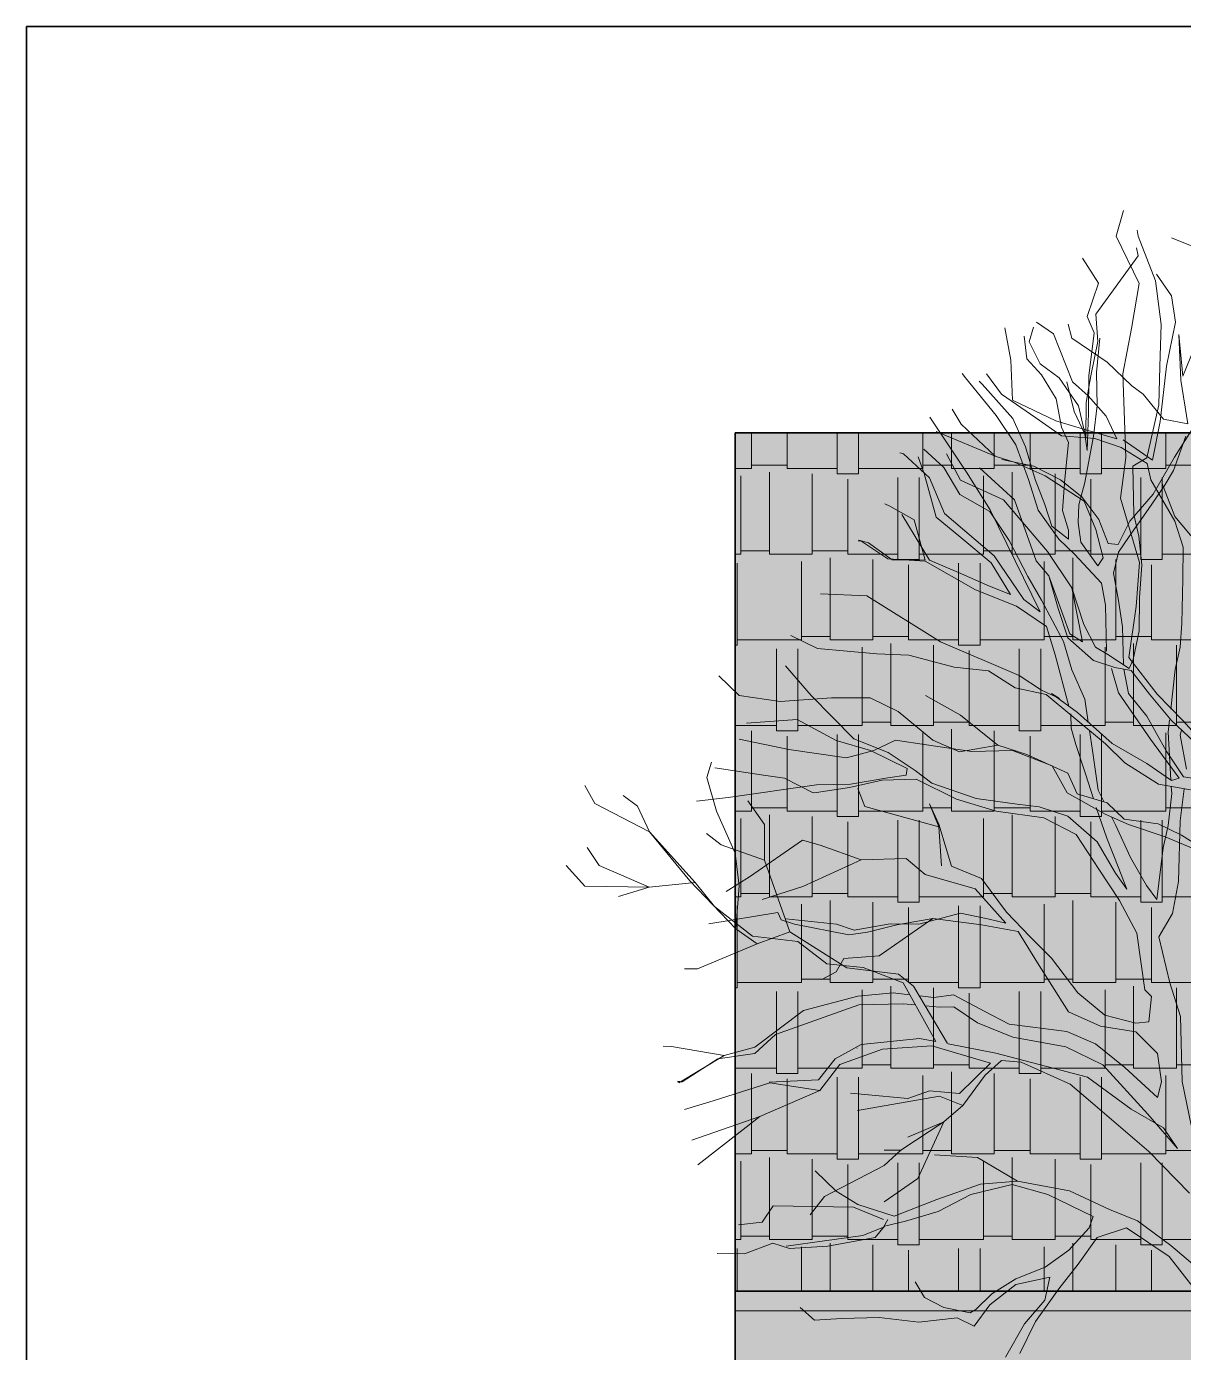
# Model space of a CAD drawing. Header units: millimetres. Extents: x -2481 to 9238, y -476 to 10647.
# Drawn here: x 5184.8 to 5596.3, y 8707.6 to 9179.4 of the extents above; entities that cross this region are included whole.
import ezdxf

# ---------------------------------------------------------------- set-up
doc = ezdxf.new("R2010")
doc.units = ezdxf.units.MM
for name, color, linetype, lineweight in [('A-ELEWACJA CIENKA', 11, 'Continuous', 13), ('A-murowane', 3, 'Continuous', 35), ('A-RYS ELEWACJI', 30, 'Continuous', 35), ('B-materiały', 9, 'Continuous', 0)]:
    doc.layers.add(name, color=color, linetype=linetype, lineweight=lineweight)
doc.layers.add('bowe drewno', color=7, linetype='Continuous', true_color=0x51432a)

# ---------------------------------------------------------------- blocks, each defined once
blk = doc.blocks.new('A$C2EBD462E')
at = {"layer": 'B-materiały'}
for p, q in [((-136.51, 909.16), (-140.27, 896.15)), ((-128.99, 896.15), (-129.54, 899.18)), ((-140.27, 896.15), (-128.55, 872.17)), ((-128.99, 886.11), (-129.99, 890.18)), ((-120.2, 873.5), (-128.99, 896.15)), ((-99.11, 890.16), (-112.1, 895.36)), ((-149.22, 872.21), (-157.32, 885.03)), ((-150.5, 856.54), (-128.99, 886.11)), ((-112.19, 865.88), (-119.73, 876.86)), ((-154.94, 855.31), (-149.22, 872.21)), ((-128.55, 872.17), (-132.44, 849.17)), ((-117.41, 851.22), (-120.2, 873.5)), ((-110.18, 852.52), (-112.19, 865.88)), ((-149.59, 842.6), (-150.5, 856.54)), ((-196.88, 849.62), (-193.68, 833.24)), ((-182.3, 849.97), (-184.41, 842.45)), ((-172.12, 846.52), (-180.65, 852.49)), ((-162.84, 844.35), (-164.6, 851.4)), ((-151.38, 847.02), (-154.94, 855.31)), ((-117.99, 829.98), (-117.41, 851.22)), ((-114.64, 830.06), (-110.18, 852.52)), ((-185.69, 833.87), (-186.98, 845.28)), ((-184.41, 842.45), (-178.92, 831.25)), ((-162.49, 822.16), (-172.12, 846.52)), ((-144.86, 832.1), (-162.84, 844.35)), ((-154.18, 825.16), (-151.38, 847.02)), ((-153.07, 825.19), (-149.59, 842.6)), ((-148.52, 844.3), (-150.32, 826.94)), ((-132.44, 849.17), (-136.89, 826.16)), ((-106.42, 825.1), (-108.43, 846.25)), ((-108.43, 846.25), (-107.42, 822.93)), ((-98.9, 843.27), (-106.42, 825.1)), ((-193.68, 833.24), (-192.93, 812.9)), ((-178.22, 825.68), (-185.69, 833.87)), ((-178.92, 831.25), (-169.24, 824.23)), ((-132.27, 820.13), (-144.86, 832.1)), ((-118.62, 810.41), (-117.99, 829.98)), ((-117.85, 802.05), (-114.64, 830.06)), ((-216.73, 824.16), (-218.46, 826.35)), ((-201.16, 804.99), (-216.73, 824.16)), ((-209.77, 822.48), (-208.27, 821.02)), ((-198.45, 815.88), (-206.06, 826.19)), ((-170.65, 813.58), (-178.22, 825.68)), ((-169.24, 824.23), (-159.39, 809.95)), ((-155.52, 811.72), (-153.07, 825.19)), ((-154.27, 806.17), (-154.18, 825.16)), ((-150.32, 826.94), (-149.9, 810.19)), ((-136.89, 826.16), (-135.27, 783.74)), ((-107.42, 822.93), (-103.85, 800.73)), ((-208.27, 821.02), (-192.75, 803.53)), ((-181.02, 803.82), (-198.45, 815.88)), ((-165.28, 822.09), (-161.55, 807.1)), ((-154.49, 815.1), (-162.49, 822.16)), ((-126.58, 815.8), (-132.27, 820.13)), ((-116.2, 803.21), (-126.58, 815.8)), ((-192.93, 812.9), (-170.93, 802.4)), ((-168.06, 799.12), (-170.65, 813.58)), ((-159.39, 809.95), (-155.63, 793.84)), ((-155.63, 793.84), (-155.52, 811.72)), ((-145.29, 804.72), (-154.49, 815.1)), ((-149.9, 810.19), (-151.74, 794.5)), ((-124.65, 783.45), (-118.62, 810.41)), ((-216.25, 776.29), (-234.98, 804.19)), ((-218.93, 800.64), (-223.59, 808.28)), ((-191.29, 790.16), (-201.16, 804.99)), ((-192.75, 803.53), (-186.24, 789.17)), ((-167.94, 794.65), (-181.02, 803.82)), ((-170.93, 802.4), (-155.73, 797.75)), ((-161.55, 807.1), (-156.23, 795.5)), ((-154.91, 787.16), (-154.27, 806.17)), ((-139.97, 793.12), (-145.29, 804.72)), ((-121.83, 782.4), (-117.85, 802.05)), ((-103.85, 800.73), (-116.2, 803.21)), ((-201.76, 784.31), (-231.67, 796.94)), ((-201.76, 784.31), (-218.93, 800.64)), ((-164.51, 791.39), (-168.06, 799.12)), ((-156.23, 795.5), (-154.91, 787.16)), ((-155.73, 797.75), (-139.97, 793.12)), ((-110.69, 783.8), (-101.02, 799.12)), ((-184.71, 772.45), (-191.29, 790.16)), ((-186.24, 789.17), (-181.36, 772.53)), ((-151.15, 793.4), (-167.94, 794.65)), ((-166.28, 772.91), (-164.51, 791.39)), ((-151.74, 794.5), (-156.18, 770.93)), ((-137.63, 788.71), (-151.15, 793.4)), ((-124.58, 780.66), (-137.63, 788.71)), ((-136.61, 792.64), (-121.83, 782.4)), ((-104.81, 794.56), (-111.08, 777.08)), ((-250.14, 786.12), (-248.35, 785.51)), ((-248.35, 785.51), (-235.06, 773.31)), ((-237.86, 775.58), (-240.8, 784.1)), ((-238.03, 788), (-227.88, 778.63)), ((-226.53, 785.51), (-219.26, 772.22)), ((-191.63, 781.21), (-201.76, 784.31)), ((-198.37, 782.72), (-182.08, 779.21)), ((-135.27, 783.74), (-138.1, 763)), ((-131.81, 779.36), (-124.65, 783.45)), ((-121.39, 765.09), (-110.69, 783.8)), ((-231.71, 753.39), (-237.86, 775.58)), ((-227.88, 778.63), (-219.71, 764.87)), ((-204.22, 757.04), (-216.25, 776.29)), ((-191.93, 762.19), (-209.73, 778.46)), ((-176.37, 774.33), (-191.63, 781.21)), ((-182.08, 779.21), (-168.5, 772.29)), ((-131.19, 754.79), (-131.81, 779.36)), ((-122.69, 772.32), (-124.58, 780.66)), ((-111.08, 777.08), (-115.91, 769.14)), ((-235.06, 773.31), (-227.54, 755.14)), ((-219.26, 772.22), (-197.45, 762.19)), ((-179.85, 756.93), (-184.71, 772.45)), ((-181.36, 772.53), (-176.57, 759.8)), ((-156.5, 761.42), (-176.37, 774.33)), ((-168.5, 772.29), (-157.67, 763.63)), ((-167.55, 756.67), (-166.28, 772.91)), ((-156.18, 770.93), (-159.25, 759.68)), ((-115.91, 769.14), (-123.99, 757.21)), ((-110.44, 751.4), (-122.69, 772.32)), ((-117.07, 770.79), (-110.49, 753.63)), ((-219.71, 764.87), (-204.41, 756.31)), ((-197.45, 762.19), (-175.13, 735.89)), ((-180.88, 731.2), (-191.93, 762.19)), ((-157.67, 763.63), (-149, 752.11)), ((-138.1, 763), (-128.34, 730.28)), ((-133.34, 751.39), (-121.39, 765.09)), ((-255.32, 758.95), (-257.86, 760.14)), ((-242.85, 752), (-255.32, 758.95)), ((-227.54, 755.14), (-202.21, 733.72)), ((-204.41, 756.31), (-194.54, 741.47)), ((-178.89, 705.24), (-204.22, 757.04)), ((-169.42, 742.1), (-179.85, 756.93)), ((-176.57, 759.8), (-172.94, 748.72)), ((-164.51, 746.7), (-167.55, 756.67)), ((-159.25, 759.68), (-159.58, 750.73)), ((-150.55, 747.04), (-156.5, 761.42)), ((-123.99, 757.21), (-133.7, 743.56)), ((-249.06, 754.63), (-235.08, 731.52)), ((-237.31, 731.46), (-242.85, 752)), ((-219.16, 743.09), (-231.71, 753.39)), ((-172.94, 748.72), (-164.4, 742.23)), ((-159.58, 750.73), (-158.21, 740.71)), ((-149, 752.11), (-144.23, 739.94)), ((-139.19, 739.51), (-133.34, 751.39)), ((-128.68, 743.68), (-131.19, 754.79)), ((-110.49, 753.63), (-98.98, 739.96)), ((-106.19, 738.1), (-110.44, 751.4)), ((-270.95, 741.75), (-266.02, 740.24)), ((-203.76, 730.07), (-219.16, 743.09)), ((-194.54, 741.47), (-185.15, 723.27)), ((-161.41, 734.48), (-169.42, 742.1)), ((-164.4, 742.23), (-164.51, 746.7)), ((-146.84, 732.61), (-150.55, 747.04)), ((-133.7, 743.56), (-139.09, 735.6)), ((-127.2, 729.19), (-128.68, 743.68)), ((-269.96, 741.26), (-271.25, 741.33)), ((-256.32, 732.11), (-269.96, 741.26)), ((-266.02, 740.24), (-254.07, 731.6)), ((-175.13, 735.89), (-162.84, 717.45)), ((-158.21, 740.71), (-149.53, 728.64)), ((-144.23, 739.94), (-139.19, 739.51)), ((-139.09, 735.6), (-141.62, 724.92)), ((-106.35, 721.9), (-106.19, 738.1)), ((-237.29, 730.91), (-256.32, 732.11)), ((-254.07, 731.6), (-237.31, 731.46)), ((-211.79, 716.46), (-237.29, 730.91)), ((-235.08, 731.52), (-220.39, 725.18)), ((-193.86, 714.12), (-203.76, 730.07)), ((-202.21, 733.72), (-187.17, 711.48)), ((-174.54, 723.54), (-180.88, 731.2)), ((-147.63, 719.74), (-161.41, 734.48)), ((-149.53, 728.64), (-146.84, 732.61)), ((-128.34, 730.28), (-130.02, 707.9)), ((-128.45, 712.4), (-127.2, 729.19)), ((-220.39, 725.18), (-204.58, 718.32)), ((-185.15, 723.27), (-178.14, 711.16)), ((-174.54, 723.54), (-163.84, 694.13)), ((-169.66, 706.9), (-174.54, 723.54)), ((-141.62, 724.92), (-139.03, 711.02)), ((-106.9, 699.54), (-106.35, 721.9)), ((-190.91, 708.05), (-211.79, 716.46)), ((-204.58, 718.32), (-193.86, 714.12)), ((-162.84, 717.45), (-156.61, 698.85)), ((-157.32, 690.06), (-162.84, 717.45)), ((-145.68, 708.62), (-147.63, 719.74)), ((-290.48, 714.32), (-266.91, 713.38)), ((-266.91, 713.38), (-229.54, 690.06)), ((-175.57, 697.82), (-190.91, 708.05)), ((-187.17, 711.48), (-178.89, 705.24)), ((-178.14, 711.16), (-167, 690.21)), ((-145.09, 685.17), (-145.68, 708.62)), ((-139.03, 711.02), (-137.02, 697.66)), ((-130.02, 707.9), (-133.84, 682.1)), ((-128.59, 695.64), (-128.45, 712.4)), ((-164.81, 691.94), (-169.66, 706.9)), ((-171.3, 683.4), (-175.57, 697.82)), ((-156.61, 698.85), (-150.73, 687.27)), ((-137.02, 697.66), (-136.54, 678.36)), ((-131.58, 681.04), (-128.59, 695.64)), ((-107.71, 687.23), (-106.9, 699.54)), ((-292.05, 686.52), (-305.5, 693.22)), ((-229.54, 690.06), (-189.47, 672.89)), ((-167, 690.21), (-162.73, 675.79)), ((-151.68, 680.54), (-164.81, 691.94)), ((-163.84, 694.13), (-157.32, 690.06)), ((-261.82, 683.92), (-292.05, 686.52)), ((-245.6, 683.21), (-261.82, 683.92)), ((-222.54, 677.09), (-245.6, 683.21)), ((-164.33, 657.33), (-171.3, 683.4)), ((-150.73, 687.27), (-144.49, 683.51)), ((-144.49, 683.51), (-133.7, 676.52)), ((-133.84, 682.1), (-119.41, 663.47)), ((-133.7, 676.52), (-131.58, 681.04)), ((-110.22, 675.99), (-107.71, 687.23)), ((-308.28, 677.86), (-295.24, 662.67)), ((-205.18, 675.29), (-222.54, 677.09)), ((-191.55, 666.69), (-205.18, 675.29)), ((-162.73, 675.79), (-156.21, 660.87)), ((-140.97, 676.9), (-151.68, 680.54)), ((-138.98, 664.1), (-142.56, 676.44)), ((-132.56, 675.43), (-140.97, 676.9)), ((-136.42, 676.1), (-133.94, 663.66)), ((-123.32, 663.37), (-132.56, 675.43)), ((-112.51, 655.82), (-110.22, 675.99)), ((-342.13, 672.7), (-331.85, 662.67)), ((-189.47, 672.89), (-178.11, 665.35)), ((-331.85, 662.67), (-311.04, 659.69)), ((-311.04, 659.69), (-284.96, 661.59)), ((-295.24, 662.67), (-273.58, 640.61)), ((-284.96, 661.59), (-265.16, 661.49)), ((-265.16, 661.49), (-251.03, 654.59)), ((-237.07, 662.67), (-219.26, 652.64)), ((-175.82, 663.17), (-191.55, 666.69)), ((-178.11, 665.35), (-169.07, 661.11)), ((-162.7, 652.33), (-175.82, 663.17)), ((-169.07, 661.11), (-173.05, 663.8)), ((-173.05, 663.8), (-159.95, 654.07)), ((-156.21, 660.87), (-154.42, 649.15)), ((-122.74, 640.48), (-138.98, 664.1)), ((-133.94, 663.66), (-124.71, 652.16)), ((-112.37, 650.24), (-123.32, 663.37)), ((-119.41, 663.47), (-106.22, 649.83)), ((-251.03, 654.59), (-233.34, 639.95)), ((-159.95, 654.07), (-142.24, 638.32)), ((-302.32, 650.51), (-328.09, 648.57)), ((-282.5, 639.83), (-302.32, 650.51)), ((-219.26, 652.64), (-200.32, 637.42)), ((-163.11, 646.17), (-163.29, 653.43)), ((-145.59, 638.23), (-162.7, 652.33)), ((-124.71, 652.16), (-114.77, 634.54)), ((-113.89, 644.06), (-113.16, 650.33)), ((-100.36, 638.81), (-112.37, 650.24)), ((-106.22, 649.83), (-90.12, 631.8)), ((-306.53, 635.28), (-331.85, 640.44)), ((-273.58, 640.61), (-256.09, 633.79)), ((-160.66, 637.86), (-163.11, 646.17)), ((-153.78, 644.98), (-152.21, 634.72)), ((-108.28, 620.73), (-122.74, 640.48)), ((-113.17, 632.11), (-113.89, 644.06)), ((-107.04, 645.17), (-107.71, 642.53)), ((-107.71, 642.53), (-104.49, 625.3)), ((-277.25, 631.03), (-306.53, 635.28)), ((-265.05, 634.68), (-282.5, 639.83)), ((-263.38, 634.72), (-277.25, 631.03)), ((-246.39, 625.65), (-265.05, 634.68)), ((-252.34, 640.03), (-263.38, 634.72)), ((-256.09, 633.79), (-242.45, 624.63)), ((-236.63, 637.63), (-252.34, 640.03)), ((-213.65, 634.29), (-236.63, 637.63)), ((-233.34, 639.95), (-219.79, 634.14)), ((-219.79, 634.14), (-200.32, 637.42)), ((-192.99, 634.81), (-213.65, 634.29)), ((-200.32, 637.42), (-185.68, 632.76)), ((-172.68, 626.94), (-192.99, 634.81)), ((-155.82, 622.89), (-160.66, 637.86)), ((-152.21, 634.72), (-149.47, 614.67)), ((-135.85, 628.42), (-145.59, 638.23)), ((-142.24, 638.32), (-124.67, 628.14)), ((-114.77, 634.54), (-106.06, 621.35)), ((-345.77, 628.91), (-348.28, 621.05)), ((-185.68, 632.76), (-164.77, 623.23)), ((-165.07, 613.17), (-172.68, 626.94)), ((-118.82, 617.68), (-135.85, 628.42)), ((-124.67, 628.14), (-112.16, 619.52)), ((-112.41, 619.69), (-113.17, 632.11)), ((-348.28, 621.05), (-343.26, 603.97)), ((-319.48, 622.15), (-344.16, 626)), ((-308.83, 620.74), (-319.48, 622.15)), ((-294.12, 613.28), (-308.83, 620.74)), ((-275.24, 617.67), (-256.33, 620.94)), ((-241.78, 620.18), (-259.09, 619.75)), ((-256.33, 620.94), (-246.86, 622.29)), ((-246.86, 622.29), (-246.39, 625.65)), ((-242.45, 624.63), (-233.91, 618.14)), ((-221.42, 610.08), (-241.78, 620.18)), ((-164.77, 623.23), (-160.04, 612.73)), ((-151.79, 610.21), (-155.82, 622.89)), ((-112.16, 619.52), (-108.28, 620.73)), ((-106.06, 621.35), (-99.34, 620.4)), ((-410.22, 616.98), (-405.2, 607.76)), ((-337.37, 610.88), (-292.55, 617.23)), ((-292.45, 613.33), (-294.12, 613.28)), ((-292.55, 617.23), (-275.24, 617.67)), ((-275.76, 615.98), (-292.45, 613.33)), ((-259.09, 619.75), (-275.76, 615.98)), ((-267.91, 606.27), (-271.42, 615.49)), ((-233.91, 618.14), (-211.37, 610.33)), ((-149.47, 614.67), (-146.42, 608.57)), ((-102.55, 614.73), (-118.82, 617.68)), ((-111.99, 612.82), (-112.22, 616.48)), ((-105.72, 615.31), (-107.74, 598.96)), ((-405.2, 607.76), (-377.37, 593.39)), ((-383.38, 606.41), (-390.66, 611.83)), ((-353.42, 608.98), (-337.37, 610.88)), ((-327.47, 609.12), (-318.94, 597.19)), ((-230.3, 595.96), (-235.06, 607.62)), ((-235.06, 607.62), (-230.3, 597.32)), ((-201.15, 603.88), (-221.42, 610.08)), ((-211.37, 610.33), (-190.63, 607.5)), ((-190.63, 607.5), (-179.42, 606.1)), ((-145.81, 602.48), (-165.07, 613.17)), ((-160.04, 612.73), (-144.84, 608.09)), ((-144.84, 608.09), (-136.25, 599.92)), ((-113.82, 596.57), (-111.99, 612.82)), ((-377.37, 593.39), (-383.38, 606.41)), ((-343.26, 603.97), (-333.9, 582.62)), ((-230.3, 595.96), (-267.91, 606.27)), ((-177.05, 600.58), (-201.15, 603.88)), ((-179.42, 606.1), (-164.78, 601.44)), ((-160.63, 592.05), (-177.05, 600.58)), ((-164.78, 601.44), (-149.93, 588.41)), ((-144.95, 590.21), (-150.36, 605.71)), ((-133.95, 597.19), (-145.81, 602.48)), ((-142.68, 601.08), (-140.65, 597.02)), ((-136.25, 599.92), (-118.87, 597.56)), ((-354.2, 567.59), (-377.37, 593.39)), ((-377.37, 593.39), (-356.8, 568.44)), ((-318.94, 597.19), (-318.94, 579.02)), ((-230.3, 597.32), (-223.92, 575.94)), ((-229.04, 576.17), (-230.3, 595.96)), ((-140.65, 597.02), (-132.97, 580.45)), ((-115.36, 590.95), (-133.95, 597.19)), ((-118.87, 597.56), (-107, 591.72)), ((-116.33, 585.34), (-113.82, 596.57)), ((-107.74, 598.96), (-108.64, 568.21)), ((-341.01, 586.88), (-348.43, 592.64)), ((-318.94, 579.02), (-341.01, 586.88)), ((-299.66, 589.12), (-326.57, 570.57)), ((-290.66, 586.56), (-299.66, 589.12)), ((-269.81, 579.26), (-290.66, 586.56)), ((-149.02, 574.46), (-160.63, 592.05)), ((-149.93, 588.41), (-140.59, 572.44)), ((-138.97, 574.71), (-144.95, 590.21)), ((-96.72, 583.03), (-115.36, 590.95)), ((-107, 591.72), (-89.4, 580.43)), ((-402.94, 576.31), (-408.96, 585.53)), ((-333.9, 582.62), (-331.81, 565.91)), ((-246.92, 579.83), (-269.81, 579.26)), ((-237.22, 571.69), (-246.92, 579.83)), ((-132.97, 580.45), (-124.79, 566.13)), ((-119.58, 559), (-116.33, 585.34)), ((-410.22, 565.73), (-419.74, 576.31)), ((-377.6, 565.32), (-402.94, 576.31)), ((-318.94, 579.02), (-306.08, 542.54)), ((-269.81, 579.26), (-299.5, 565.59)), ((-223.92, 575.94), (-208.67, 569.62)), ((-138.57, 558.52), (-149.02, 574.46)), ((-134.8, 564.2), (-138.97, 574.71)), ((-354.2, 567.59), (-377.6, 565.32)), ((-356.8, 568.44), (-333.5, 544.08)), ((-344.4, 555.54), (-354.2, 567.59)), ((-326.57, 570.57), (-338.37, 563.15)), ((-211.9, 564.51), (-237.22, 571.69)), ((-208.67, 569.62), (-195.96, 552.62)), ((-140.59, 572.44), (-134.8, 564.2)), ((-124.79, 566.13), (-119.58, 559)), ((-108.64, 568.21), (-111.59, 551.94)), ((-377.6, 565.32), (-410.22, 565.73)), ((-393.16, 560.58), (-377.6, 565.32)), ((-331.81, 565.91), (-333.5, 544.08)), ((-299.5, 565.59), (-320.07, 559.09)), ((-196.38, 547.02), (-211.9, 564.51)), ((-325.02, 540.38), (-344.4, 555.54)), ((-129.77, 541.98), (-138.57, 558.52)), ((-312.15, 552.5), (-347.2, 546.59)), ((-310.38, 548.63), (-312.15, 552.5)), ((-303.63, 546.57), (-310.38, 548.63)), ((-308.16, 549.25), (-282.4, 546.54)), ((-276.12, 541.11), (-303.63, 546.57)), ((-282.4, 546.54), (-273.38, 543.42)), ((-273.38, 543.42), (-255.03, 546.67)), ((-251.66, 546.19), (-266.65, 542.47)), ((-233.31, 549.45), (-260.64, 530.34)), ((-255.03, 546.67), (-240.5, 546.47)), ((-233.31, 549.45), (-251.66, 546.19)), ((-240.5, 546.47), (-219.41, 552.03)), ((-208.65, 546.15), (-233.31, 549.45)), ((-219.41, 552.03), (-204.81, 549.04)), ((-190.12, 542.71), (-208.65, 546.15)), ((-204.81, 549.04), (-196.38, 547.02)), ((-195.96, 552.62), (-183.91, 540.07)), ((-111.59, 551.94), (-118.55, 540.03)), ((-333.5, 544.08), (-322.69, 536.53)), ((-302.05, 537.61), (-325.02, 540.38)), ((-322.69, 536.53), (-306.08, 542.54)), ((-306.08, 542.54), (-290.76, 532.86)), ((-266.65, 542.47), (-276.12, 541.11)), ((-180.23, 526.75), (-190.12, 542.71)), ((-183.91, 540.07), (-173.03, 529.17)), ((-125.7, 513.04), (-129.77, 541.98)), ((-118.55, 540.03), (-112.94, 516.71)), ((-322.69, 536.53), (-353.04, 523.7)), ((-287.24, 526.25), (-302.05, 537.61)), ((-290.76, 532.86), (-277.14, 524.27)), ((-268.76, 524.48), (-287.24, 526.25)), ((-278.69, 528.99), (-282.45, 522.21)), ((-260.64, 530.34), (-278.69, 528.99)), ((-164.52, 502.01), (-180.23, 526.75)), ((-173.03, 529.17), (-159.74, 511.63)), ((-353.04, 523.7), (-359.53, 523.7)), ((-282.45, 522.21), (-289.72, 518.41)), ((-277.14, 524.27), (-250.8, 521.02)), ((-248.45, 516.61), (-268.76, 524.48)), ((-250.8, 521.02), (-243.21, 515.02)), ((-245.11, 510.58), (-248.45, 516.61)), ((-243.21, 515.02), (-225.88, 485.9)), ((-122.26, 509.77), (-125.7, 513.04)), ((-112.94, 516.71), (-107.48, 499.53)), ((-271, 505.49), (-313.39, 490.46)), ((-299.17, 502.55), (-271.42, 509.95)), ((-271.42, 509.95), (-253.59, 511.51)), ((-248.42, 506.05), (-271, 505.49)), ((-253.59, 511.51), (-245.11, 510.58)), ((-242.27, 505.46), (-248.42, 506.05)), ((-231.92, 486.81), (-245.11, 510.58)), ((-240.25, 510.05), (-232.86, 509.24)), ((-232.86, 509.24), (-222.84, 510.6)), ((-222.84, 510.6), (-206.98, 502.06)), ((-159.74, 511.63), (-146.05, 500.24)), ((-123.62, 496.89), (-122.26, 509.77)), ((-323.85, 484.05), (-299.17, 502.55)), ((-229.94, 504.28), (-237.07, 504.96)), ((-222.68, 504.46), (-229.94, 504.28)), ((-210.75, 496.38), (-222.68, 504.46)), ((-206.98, 502.06), (-194.53, 495.67)), ((-148.14, 494.6), (-164.52, 502.01)), ((-146.05, 500.24), (-130.3, 496.16)), ((-107.48, 499.53), (-106.66, 466.59)), ((-192.69, 489.01), (-210.75, 496.38)), ((-194.53, 495.67), (-165.39, 491.93)), ((-130.19, 491.7), (-148.14, 494.6)), ((-130.3, 496.16), (-123.62, 496.89)), ((-313.39, 490.46), (-323.76, 480.7)), ((-269.75, 485.27), (-283.05, 478.1)), ((-269.75, 485.27), (-240.16, 488.38)), ((-240.16, 488.38), (-231.92, 486.81)), ((-225.64, 485.61), (-201.43, 480.97)), ((-165.75, 484.1), (-192.69, 489.01)), ((-165.39, 491.93), (-150.71, 485.6)), ((-150.71, 485.6), (-135.88, 473.68)), ((-119.3, 480.8), (-130.19, 491.7)), ((-370.44, 484.43), (-366.21, 484.24)), ((-366.21, 484.24), (-339.38, 479.75)), ((-362.49, 465.77), (-339.38, 479.75)), ((-323.76, 480.7), (-342.69, 477.99)), ((-339.38, 479.75), (-323.85, 484.05)), ((-259.01, 482.88), (-280.61, 475.08)), ((-271.97, 483.48), (-271.92, 483.43)), ((-233.92, 484.63), (-259.01, 482.88)), ((-204.09, 475.88), (-233.92, 484.63)), ((-201.43, 480.97), (-172.19, 473.33)), ((-147.09, 475.07), (-165.75, 484.1)), ((-117.26, 466.32), (-119.3, 480.8)), ((-342.69, 477.99), (-360.83, 466.37)), ((-283.05, 478.1), (-291.42, 467.41)), ((-280.61, 475.08), (-290.89, 461.97)), ((-219.91, 460.4), (-204.09, 475.88)), ((-198.54, 477.14), (-206.73, 469.67)), ((-188.46, 476.27), (-198.54, 477.14)), ((-163.6, 465.16), (-188.46, 476.27)), ((-172.19, 473.33), (-154.75, 468.74)), ((-124.12, 449.95), (-147.09, 475.07)), ((-135.88, 473.68), (-119.3, 458.45)), ((-360.83, 466.37), (-363.16, 466.76)), ((-360.83, 466.37), (-363.01, 466.13)), ((-316.13, 465.81), (-344.95, 456.71)), ((-291.42, 467.41), (-316.55, 466.26)), ((-290.89, 461.97), (-316.13, 465.81)), ((-206.73, 469.67), (-218.08, 454.3)), ((-152.18, 455.39), (-163.6, 465.16)), ((-154.75, 468.74), (-132.56, 452.53)), ((-119.3, 458.45), (-117.26, 466.32)), ((-106.66, 466.59), (-102.19, 444.35)), ((-290.89, 461.97), (-321.32, 448.72)), ((-275.18, 460.65), (-260.64, 459.3)), ((-229.93, 459.03), (-271.64, 451.84)), ((-260.64, 459.3), (-246.09, 457.94)), ((-246.09, 457.94), (-235.02, 461.7)), ((-235.02, 461.7), (-219.91, 460.4)), ((-218.08, 454.3), (-229.93, 459.03)), ((-344.95, 456.71), (-359.6, 452.21)), ((-218.08, 454.3), (-227.79, 446.01)), ((-123.64, 430.97), (-152.18, 455.39)), ((-132.56, 452.53), (-116.12, 442.89)), ((-321.32, 448.72), (-355.81, 436.74)), ((-321.32, 448.72), (-352.72, 424.1)), ((-227.79, 446.01), (-249.6, 431.64)), ((-227.79, 446.01), (-246.09, 438.15)), ((-241.08, 417.27), (-227.79, 446.01)), ((-109.15, 432.45), (-124.12, 449.95)), ((-116.12, 442.89), (-109.15, 432.45)), ((-249.6, 431.64), (-258.13, 423.77)), ((-249.6, 431.64), (-258.13, 431.64)), ((-232.55, 429.2), (-210.74, 427.84)), ((-210.74, 427.84), (-190.3, 415.89)), ((-103, 409.7), (-123.64, 430.97)), ((-293.24, 421.06), (-282.45, 410.76)), ((-258.13, 423.77), (-288.47, 408.05)), ((-258.13, 405.33), (-241.08, 417.27)), ((-231.4, 406.48), (-209.25, 414.3)), ((-193.05, 414.15), (-214.15, 409.15)), ((-209.25, 414.3), (-190.3, 415.89)), ((-175.04, 409.01), (-193.05, 414.15)), ((-190.3, 415.89), (-163.92, 410.97)), ((-288.47, 408.05), (-295.74, 398.83)), ((-282.45, 410.76), (-271.42, 403.98)), ((-252.98, 398.12), (-231.4, 406.48)), ((-214.15, 409.15), (-230.69, 400.36)), ((-151.86, 397.86), (-175.04, 409.01)), ((-163.92, 410.97), (-143.57, 401.42)), ((-314.56, 403.28), (-320.07, 395.03)), ((-273.76, 402.63), (-314.56, 403.28)), ((-258.52, 396.31), (-273.76, 402.63)), ((-271.42, 403.98), (-252.98, 398.12)), ((-230.69, 400.36), (-247.33, 395.47)), ((-153.95, 392.22), (-151.86, 397.86)), ((-143.57, 401.42), (-129.46, 395.63)), ((-320.07, 395.03), (-332.1, 393.67)), ((-268.93, 388.22), (-258.42, 392.4)), ((-257.88, 392.97), (-262.76, 387.26)), ((-258.42, 392.4), (-256.29, 396.36)), ((-247.33, 395.47), (-257.88, 392.97)), ((-164.28, 380.79), (-153.95, 392.22)), ((-134.96, 392.14), (-149.92, 387.29)), ((-113.37, 377.6), (-134.96, 392.14)), ((-129.46, 395.63), (-112.39, 383.21)), ((-314.64, 384.29), (-329.03, 378.9)), ((-306.2, 381.7), (-314.64, 384.29)), ((-307.9, 382.78), (-268.93, 388.22)), ((-262.76, 387.26), (-286.67, 382.75)), ((-149.92, 387.29), (-159.63, 373.64)), ((-329.03, 378.9), (-343.01, 379.11)), ((-286.67, 382.75), (-306.2, 381.7)), ((-176.35, 372.11), (-164.28, 380.79)), ((-100.09, 360.61), (-113.37, 377.6)), ((-112.39, 383.21), (-94.69, 368.01)), ((-191.29, 366.15), (-176.35, 372.11)), ((-159.63, 373.64), (-169.38, 361.11)), ((-242.33, 364.66), (-237.57, 356.8)), ((-203.39, 358.58), (-191.29, 366.15)), ((-174, 367.14), (-191.22, 363.36)), ((-176.49, 355.35), (-174, 367.14)), ((-211.57, 350.56), (-203.39, 358.58)), ((-191.22, 363.36), (-204.37, 352.97)), ((-169.38, 361.11), (-181.25, 344.61)), ((-293.55, 345.15), (-300.76, 351.64)), ((-237.57, 356.8), (-227.79, 351.64)), ((-227.79, 351.64), (-214.5, 348.93)), ((-214.5, 348.93), (-211.57, 350.56)), ((-204.37, 352.97), (-212.47, 342.15)), ((-186.81, 343.36), (-176.49, 355.35)), ((-279.61, 346.06), (-293.55, 345.15)), ((-260.63, 346.53), (-279.61, 346.06)), ((-240.46, 344.25), (-260.63, 346.53)), ((-220.96, 346.41), (-240.46, 344.25)), ((-212.47, 342.15), (-220.96, 346.41)), ((-181.25, 344.61), (-189.22, 328.21)), ((-196.44, 326.35), (-186.81, 343.36))]:
    blk.add_line(p, q, dxfattribs=at)

msp = doc.modelspace()

# ---------------------------------------------------------------- hatches: boundary and pattern name
at = {"layer": 'A-ELEWACJA CIENKA'}
h = msp.add_hatch(dxfattribs=at)
h.set_pattern_fill('AR-RSHKE', color=256, scale=0.1)
h.set_pattern_definition([(0, (1713.865, 0), (64.77, 30.48), [15.24, -12.7, 17.78, -7.62, 22.86, -10.16]), (0, (1729.105, 1.27), (64.77, 30.48), [12.7, -48.26, 10.16, -15.24]), (0, (1759.585, -1.905), (64.77, 30.48), [7.62, -78.74]), (90, (1713.865, 0), (-21.59, 30.48), [29.21, -92.71]), (90, (1729.105, 0), (-21.59, 30.48), [28.575, -93.345]), (90, (1741.805, 0), (-21.59, 30.48), [26.67, -95.25]), (90, (1759.585, -1.905), (-21.59, 30.48), [29.21, -92.71]), (90, (1767.205, -1.905), (-21.59, 30.48), [29.21, -92.71]), (90, (1790.065, 0), (-21.59, 30.48), [27.94, -93.98])])
h.paths.add_polyline_path([(5436.8, 9034.86), (5436.8, 8729.5), (6397.51, 8729.5), (6397.51, 9034.86)])
h.paths.add_polyline_path([(5917.15, 8971.91), (6069.12, 8819.94), (6069.12, 8760.95), (5765.18, 8760.95), (5765.18, 8819.94)], flags=16)
h.paths.add_polyline_path([(5917.15, 8935.14), (6039.12, 8813.17), (6039.12, 8763.95), (5795.18, 8763.95), (5795.18, 8813.17)], flags=0)
h.paths.add_polyline_path([(5682.67, 8852.5), (5682.67, 8769.5), (5610.8, 8769.5), (5610.8, 8852.5)], flags=16)
h.paths.add_polyline_path([(5817.05, 8825.14), (5910.15, 8825.14), (5910.15, 8770.95), (5924.15, 8770.95), (5924.15, 8825.14), (6017.25, 8825.14), (6032.12, 8810.27), (6032.12, 8770.95), (5802.18, 8770.95), (5802.18, 8810.27)], flags=0)
h.paths.add_polyline_path([(5910.15, 8918.24), (5910.15, 8839.14), (5831.05, 8839.14)], flags=0)
h.paths.add_polyline_path([(5924.15, 8918.24), (6003.25, 8839.14), (5924.15, 8839.14)], flags=0)
h.paths.add_polyline_path([(6145.65, 8852.5), (6223.65, 8852.5), (6223.65, 8769.5), (6145.65, 8769.5)], flags=16)
at = {"layer": 'A-ELEWACJA CIENKA', "true_color": 0xffffff}
h = msp.add_hatch(color=7, dxfattribs=at)
h.dxf.hatch_style = 1
h.paths.add_polyline_path([(5436.8, 9034.86), (6397.51, 9034.86), (6397.51, 8699.8), (6342.15, 8699.8), (6342.15, 8413.95), (6332.15, 8413.95), (6332.15, 8383.95), (5502.15, 8383.95), (5502.15, 8413.95), (5492.15, 8413.95), (5492.15, 8699.8), (5436.8, 8699.8)])
at = {"layer": 'bowe drewno', "transparency": 33554636}
h = msp.add_hatch(color=256, dxfattribs=at)
h.dxf.hatch_style = 1
h.paths.add_polyline_path([(5436.8, 9034.86), (5436.8, 8729.5), (6397.51, 8729.5), (6397.51, 9034.86)])
h.paths.add_polyline_path([(5917.15, 8971.91), (6069.12, 8819.94), (6069.12, 8760.95), (5765.18, 8760.95), (5765.18, 8819.94)], flags=16)
h.paths.add_polyline_path([(5682.67, 8852.5), (5682.67, 8769.5), (5610.8, 8769.5), (5610.8, 8852.5)], flags=16)
h.paths.add_polyline_path([(5917.15, 8935.14), (6039.12, 8813.17), (6039.12, 8763.95), (5795.18, 8763.95), (5795.18, 8813.17)], flags=0)
h.paths.add_polyline_path([(5817.05, 8825.14), (5910.15, 8825.14), (5910.15, 8770.95), (5924.15, 8770.95), (5924.15, 8825.14), (6017.25, 8825.14), (6032.12, 8810.27), (6032.12, 8770.95), (5802.18, 8770.95), (5802.18, 8810.27)], flags=0)
h.paths.add_polyline_path([(5910.15, 8918.24), (5910.15, 8839.14), (5831.05, 8839.14)], flags=0)
h.paths.add_polyline_path([(5924.15, 8918.24), (6003.25, 8839.14), (5924.15, 8839.14)], flags=0)
h.paths.add_polyline_path([(6145.65, 8852.5), (6223.65, 8852.5), (6223.65, 8769.5), (6145.65, 8769.5)], flags=16)
h = msp.add_hatch(color=256, dxfattribs=at)
h.dxf.hatch_style = 1
h.paths.add_polyline_path([(6397.51, 8722.43), (6397.51, 8729.5), (5436.8, 8729.5), (5436.8, 8722.43)])
h = msp.add_hatch(color=256, dxfattribs=at)
h.dxf.hatch_style = 1
h.paths.add_polyline_path([(6397.51, 8722.43), (5436.8, 8722.43), (5436.8, 8699.8), (6397.51, 8699.8)])

# ---------------------------------------------------------------- linework, layer by layer
at = {"layer": 'A-ELEWACJA CIENKA'}
msp.add_line((5436.8, 8722.43), (6397.51, 8722.43), dxfattribs=at)
msp.add_lwpolyline([(5436.8, 9034.86), (6397.51, 9034.86), (6397.51, 8699.8), (6342.15, 8699.8), (6342.15, 8413.95), (6332.15, 8413.95), (6332.15, 8383.95), (5502.15, 8383.95), (5502.15, 8413.95), (5492.15, 8413.95), (5492.15, 8699.8), (5436.8, 8699.8), (5436.8, 9034.86)], dxfattribs=at)
at = {"layer": 'A-murowane'}
msp.add_lwpolyline([(5184.78, 9179.4), (6689.52, 9179.4), (6689.52, 8227.64), (5184.78, 8227.64)], close=True, dxfattribs=at)
at = {"layer": 'A-RYS ELEWACJI'}
for p, q in [((6397.51, 9034.86), (5436.8, 9034.86)), ((5436.8, 8699.8), (5436.8, 9034.86)), ((5436.8, 8729.5), (6397.51, 8729.5))]:
    msp.add_line(p, q, dxfattribs=at)

# ---------------------------------------------------------------- block references
at = {"layer": 'A-ELEWACJA CIENKA', "xscale": 0.7, "yscale": 0.7, "zscale": 0.7}
msp.add_blockref('A$C2EBD462E', (5670.49, 8477.48), dxfattribs=at)

doc.saveas('drawing.dxf')
